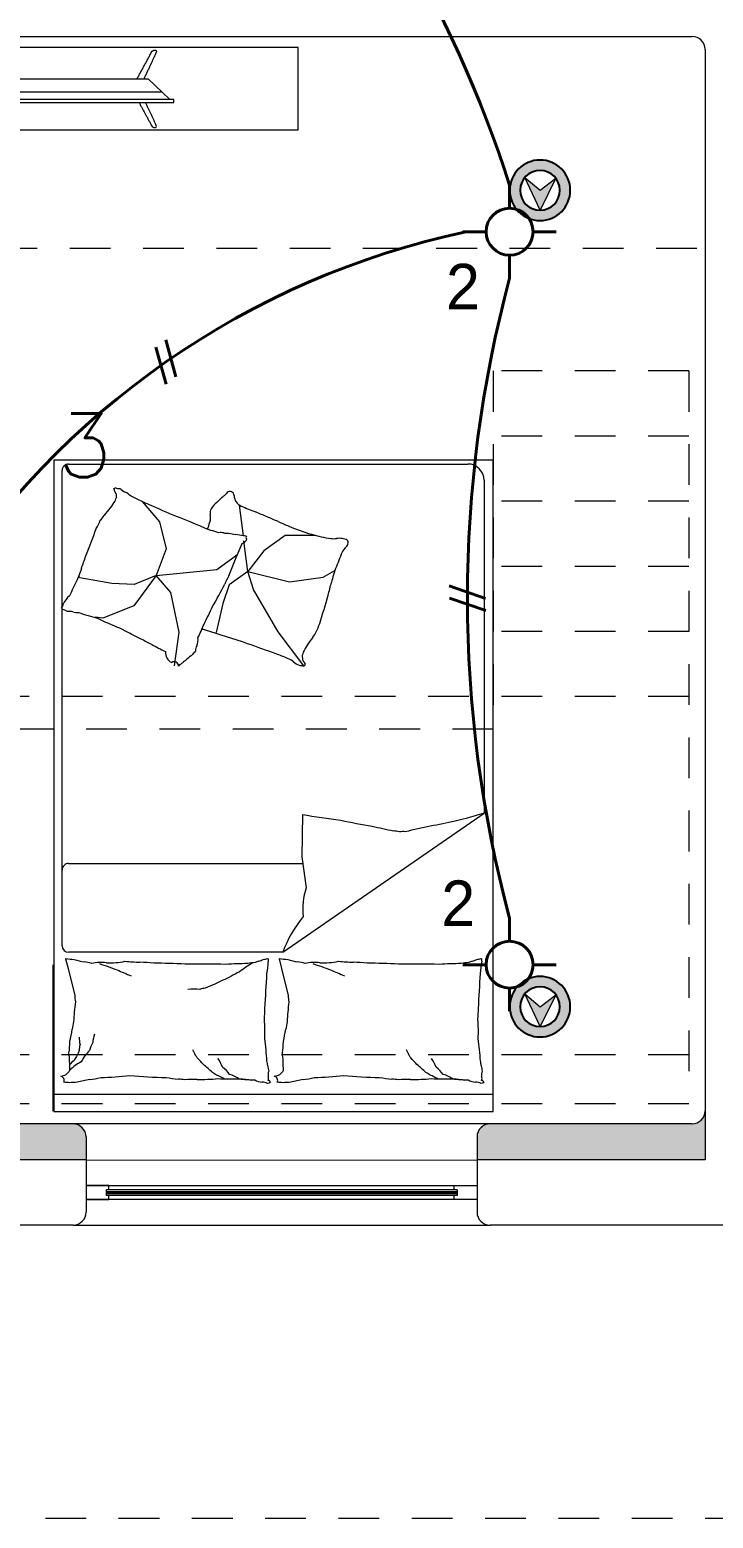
# Model space of a CAD drawing. Header units: metres. Extents: x 14 to 2416, y -346 to 476.
# Drawn here: x 144.104 to 146.202, y -86.971 to -82.401 of the extents above; entities that cross this region are included whole.
import ezdxf

# ---------------------------------------------------------------- set-up
doc = ezdxf.new("R2010")
doc.units = ezdxf.units.M
doc.linetypes.add('0', pattern=[0])
doc.linetypes.add('HIDDEN2', pattern=[0.1875, 0.125, -0.0625])
doc.layers.get('0').update_dxf_attribs({"linetype": '0', "lineweight": 20})
for name, color, linetype, lineweight in [('A-ANNO-TEXT', 20, 'Continuous', 13), ('A-DOOR', 35, 'Continuous', 5), ('A-WALL', 250, 'Continuous', 20), ('baños', 251, 'Continuous', 0), ('E Salida Luces', 22, 'Continuous', 40), ('E Tuberia Emp Losa', 22, 'Continuous', 40), ('MAVA', 1, 'Continuous', 15), ('MOBILIARIOS', 252, 'Continuous', 0), ('piscina', 131, 'Continuous', 0), ('textos', 7, 'Continuous', 0)]:
    doc.layers.add(name, color=color, linetype=linetype, lineweight=lineweight)
doc.layers.add('MAVA Luminarias', color=1, linetype='Continuous')
doc.layers.add('RELLENO SECCION', color=8, linetype='Continuous', lineweight=0, transparency=0.4)
doc.layers.add('Techos 1', color=7, linetype='HIDDEN2', lineweight=9, true_color=0x42391a)
doc.styles.add('CENTURY GOTHIC', font='GOTHIC.TTF')
doc.styles.add('DIM_FONT', font='SIMPLEX.shx', dxfattribs={"width": 0.8})
doc.styles.get("Standard").update_dxf_attribs({"font": 'arial.ttf', "height": 0.1875})

# ---------------------------------------------------------------- blocks, each defined once
blk = doc.blocks.new('dl ip')
at = {"layer": 'MAVA', "transparency": 33554687}
h = blk.add_hatch(color=40, dxfattribs=at)
h.dxf.hatch_style = 1
h.paths.add_polyline_path([(94.75742601566844, -111.2087748606267), (94.71091809209081, -111.2482144905869), (94.6623739509123, -111.2113100501469), (94.71091809209065, -111.3091937605638)])
at = {"layer": 'MAVA Luminarias', "linetype": 'Continuous'}
h = blk.add_hatch(color=40, dxfattribs=at)
h.paths.add_polyline_path([(94.61796684585289, -111.2482144905869, 1), (94.80386933832872, -111.2482144905869, 1)])
h.paths.add_polyline_path([(94.77189736206773, -111.2482144905869, -1), (94.64993882211388, -111.2482144905869, -1)], flags=16)
at = {"layer": 'MAVA', "color": 40}
for p, q in [((94.71091809209081, -111.2482144905869), (94.6623739509123, -111.2113100501469)), ((94.6623739509123, -111.2113100501469), (94.71091809209065, -111.3091937605638)), ((94.71091809209065, -111.3091937605638), (94.75742601566844, -111.2087748606267)), ((94.75742601566844, -111.2087748606267), (94.71091809209081, -111.2482144905869))]:
    blk.add_line(p, q, dxfattribs=at)
at = {"layer": 'MAVA Luminarias', "color": 40, "linetype": 'Continuous'}
for radius in [0.09295124623791078, 0.06097926997692545]:
    blk.add_circle((94.71091809209081, -111.2482144905869), radius, dxfattribs=at)
blk = doc.blocks.new('PL BASE 2N NASAS 09')
at = {"layer": 'RELLENO SECCION', "true_color": 0xc7c8ca}
h = blk.add_hatch(color=9, dxfattribs=at)
h.dxf.hatch_style = 1
edge = h.paths.add_edge_path()
edge.add_arc((167.4075462210168, -24.94134664856437), 0.04000000000002046, 3.562221243237316e-11, 89.28996070606311)
edge.add_line((167.408041909269, -24.90134972001781), (167.0448492086669, -24.90139524272266))
edge.add_line((167.0448492086669, -24.90139524272266), (167.0450169540788, -25.01172817270017))
edge.add_line((167.0450169540788, -25.01172817270017), (167.4475462210169, -25.01172817270017))
edge.add_line((167.4475462210169, -25.01172817270017), (167.4475462210169, -24.94134664856434))
edge = h.paths.add_edge_path()
edge.add_line((169.8075323488377, -24.90105210052473), (168.6875323653104, -24.90118352475577))
edge.add_arc((168.6875323652671, -24.94118352465133), 0.03999999989557068, 89.9999999380377, 180.0034436192048)
edge.add_line((168.6475323654438, -24.94118592875106), (168.6475366052142, -25.01173096321744))
edge.add_line((168.6475366052142, -25.01173096321744), (168.8453044195281, -25.01172817270018))
edge.add_line((168.8453044195281, -25.01172817270017), (168.8453044195281, -24.95080580496559))
edge.add_line((168.8453044195281, -24.95080580496559), (169.4453044195281, -24.95080580496559))
edge.add_line((169.4453044195281, -24.95080580496559), (169.4453044195281, -25.01173096314956))
edge.add_line((169.4453044195281, -25.01173096314957), (169.8475365977653, -25.01170677409198))
edge.add_line((169.8475365977653, -25.01170677409197), (169.8475323486387, -24.94104819161632))
edge.add_arc((169.8075323488433, -24.94105210051119), 0.03999999998646266, 0.005599079468468548, 90.0000000080201)
edge = h.paths.add_edge_path()
edge.add_line((171.1975462980297, -24.90087474216302), (171.0875462205139, -24.90089166312165))
edge.add_arc((171.0875462210165, -24.94089166312165), 0.04000000000001336, 90.0000007200165, 179.9999999999746)
edge.add_line((171.0475462210165, -24.94089166312164), (171.0475462210165, -25.01172817270018))
edge.add_line((171.0475462210165, -25.01172817270018), (171.1975462980297, -25.01172817270018))
edge.add_line((171.1975462980297, -25.01172817270018), (171.1975462980297, -24.90087474216302))
edge = h.paths.add_edge_path()
edge.add_arc((171.7075323956085, -24.86081082032118), 0.03999999999936121, 270.01436297614913, 359.9997555933136, ccw=False)
edge.add_line((171.7075424228574, -24.90081081906371), (171.1975462980297, -24.90087474216302))
edge.add_line((171.1975462980297, -24.90087474216302), (171.1975462980297, -25.01172817270018))
edge.add_line((171.1975462980297, -25.01172817270018), (171.7075462980294, -25.01172817270018))
edge.add_line((171.7075462980294, -25.01172817270017), (171.7475317518374, -25.01172817270017))
edge.add_line((171.7475317518374, -25.01172817270017), (171.7475323956075, -24.86081099094924))
at = {"layer": 'A-DOOR'}
for p, q in [((169.8475366035728, -25.01180274322353), (171.0475462210165, -25.01172817270018)), ((169.8475462210165, -25.09023469280492), (171.0475462212498, -25.09023441427632)), ((171.0475462212498, -25.13322249170175), (169.8475462210165, -25.13322277023035)), ((170.9862449845766, -25.103029689228), (169.9088474574575, -25.10302996778346)), ((169.9088474574575, -25.10302996778346), (169.9088474574571, -25.1204274949012)), ((170.986244984577, -25.12042721614545), (169.9088474574571, -25.1204274949012)), ((170.9862449845766, -25.10302968902771), (170.986244984577, -25.12042721614545)), ((169.8075462210158, -25.2117281726247), (171.0875462210147, -25.21172817265434))]:
    blk.add_line(p, q, dxfattribs=at)
for points in [[(169.9175462210166, -25.10302996778392), (169.9175462210162, -25.09023469268759), (169.8475462210165, -25.09023469268805), (169.8475462210169, -25.13322276999707), (169.9175462210162, -25.13322276999707), (169.9175462210157, -25.1204274949012)], [(170.9775462210168, -25.10302968913935), (170.9775462210164, -25.09023441404303), (171.0475462210165, -25.09023441411124), (171.0475462210165, -25.13322249141981), (170.9775462210173, -25.13322249135251), (170.9775462210164, -25.12042721625618)]]:
    blk.add_lwpolyline(points, dxfattribs=at)
at = {"layer": 'A-WALL'}
for p, q in [((168.4875461440039, -21.56170580496565), (171.7075462980295, -21.56170580496559)), ((171.7475462980295, -21.60170580496559), (171.7475317518374, -25.01172817270017)), ((171.7075424228574, -24.90081081906371), (167.0448492086669, -24.90139524272266)), ((171.7475462980294, -24.90080580496349), (171.7475322250009, -24.90080580672741)), ((169.8475323488377, -24.94105210052472), (169.8475462210167, -25.1717281726247)), ((171.0475462210165, -24.94089166312164), (171.0475462210165, -25.17172817265433)), ((169.8475365978919, -25.01170827751827), (169.4453028764804, -25.01173096324236)), ((171.7475317518374, -25.01172817270017), (171.0475462210165, -25.01172817270018)), ((169.807546221019, -25.2117281726247), (168.6875462210189, -25.21172817267892)), ((172.0075462980273, -25.21172817269845), (171.0875462210147, -25.21172817265434))]:
    blk.add_line(p, q, dxfattribs=at)
for centre, start, end in [((171.7075462980295, -21.60170580496559), 359.9999999999992, 90.0000000000016), ((171.7075323956082, -24.86081082032054), 270, 359.9999999999992), ((169.8075323488377, -24.94105210052472), 0, 90), ((171.0875462210165, -24.94089166312164), 90, 180), ((169.8075462210167, -25.1717281726247), 270.0000000032031, 0), ((171.0875462210165, -25.17172817265433), 180, 269.9999999974596)]:
    blk.add_arc(centre, 0.04, start, end, dxfattribs=at)
at = {"layer": 'piscina', "const_width": 0.01}
blk.add_lwpolyline([(169.908847457458, -25.11172873080277), (170.9862449845768, -25.11172845258658)], dxfattribs=at)
at = {"layer": 'Techos 1'}
for p, q in [((163.9475462980297, -22.21176698887071), (176.0975462980299, -22.21176698887071)), ((160.0475462980295, -26.11172817273757), (185.4975462980299, -26.11172817273751))]:
    blk.add_line(p, q, dxfattribs=at)
at = {"layer": 'baños', "linetype": 'Continuous', "flags": 8}
for tag, p in [('MODELNUMBER', (167.1329024166141, -5.630616461235327, 2.857834639711941e-07)), ('TRADENAME', (167.1329024166694, -5.630658418648189, 2.857834639711941e-07)), ('MATERIAL', (167.132902416781, -5.630742991131918, 2.857834639711941e-07)), ('PRODUCT', (167.1329024167253, -5.630700704890167, 2.857834639711941e-07)), ('MODELNUMBER', (168.3076463902173, -5.630616461235327, 2.857834639711941e-07)), ('TRADENAME', (168.3076463902726, -5.630658418648189, 2.857834639711941e-07)), ('MATERIAL', (168.3076463903842, -5.630742991131918, 2.857834639711941e-07)), ('PRODUCT', (168.3076463903285, -5.630700704890167, 2.857834639711941e-07))]:
    blk.add_attdef(tag, p, '', height=2.537174511142602e-05, rotation=180.0000755047861, dxfattribs=at)
at = {"layer": 'baños', "linetype": 'Continuous'}
for tag, p, rotation in [('MODELNUMBER', (169.2428197568918, -19.70646632265289), 180.0000755047722), ('TRADENAME', (169.2427792151639, -19.70642399073245), 180.0000755047722), ('MATERIAL', (169.2430061964403, -19.70633932648513), 180.0000755047722), ('PRODUCT', (169.2430045678992, -19.70638165846137), 180.0000755047722), ('MODELNUMBER', (169.9523880079747, -19.70646632280497), 179.9999244952277), ('TRADENAME', (169.9523880080304, -19.7064239908311), 179.9999244952277), ('MATERIAL', (169.952388008142, -19.7063393268829), 179.9999244952277), ('PRODUCT', (169.9523880080861, -19.706381658857), 179.9999244952277)]:
    blk.add_attdef(tag, p, '', height=2.5399184405861e-05, rotation=rotation, dxfattribs=at)
at = {"layer": 'textos', "insert": (168.372970714679, -22.9149813906792), "char_height": 0.195, "width": 2.24513121030127, "attachment_point": 7}
blk.add_mtext('{\\Fromans|c0;BEDROOM 3}', dxfattribs=at)
blk = doc.blocks.new('A$C583d552a')
at = {"layer": 'MOBILIARIOS'}
for p, q in [((1.3493530225104, 2.000000005129777), (-7.091809948178707e-07, 2.000000005129777)), ((-7.091809948178707e-07, 2.000000005129777), (-7.091809948178707e-07, 5.129777491674758e-09)), ((1.3493530225104, 5.129777491674758e-09), (1.3493530225104, 2.000000005129777)), ((1.35069074354476, 1.999855054207956), (1.35069074354476, 1.549855054210866)), ((1.3493530225104, 1.947628593792842), (-7.091809948178707e-07, 1.947628593792842)), ((0.6498258954227367, 1.56169249970867), (0.6291694526219089, 1.644262628644583)), ((1.305193943014501, 1.56169249970867), (1.284537500220949, 1.644262628644583)), ((0.6573373826097395, 1.531666921240912), (0.6498258954227367, 1.56169249970867)), ((1.312705430201504, 1.531666921240912), (1.305193943014501, 1.56169249970867)), ((0.6465105523741386, 1.51146903846552), (0.02842776106194833, 1.084071361416363)), ((0.6465105523741386, 1.51146903846552), (1.303535947191335, 1.51146903846552)), ((1.323535947188134, 1.491469038461446), (1.323535947188134, 0.03216955187258463)), ((0.587634693015616, 1.218424109924172), (0.5739953466174939, 1.313834096509026)), ((1.303535947191335, 1.238869157489034), (0.5847119687234681, 1.238869157489034)), ((0.5858886552080094, 1.088283501980413), (0.587634693015616, 1.218424109924172)), ((0.02842776106194833, 0.06216955187869644), (0.02842776106194833, 1.084071361416363)), ((0.5815307200311963, 0.631595496212185), (0.6607039625298512, 0.5276403331010897)), ((0.9780728691250715, 0.6317379501344931), (0.9643114436687483, 0.5285970726838514)), ((0.6607039625298512, 0.5276403331010897), (0.7358184424876981, 0.3972664155737675)), ((0.8306997361571575, 0.4407243410025785), (0.8504667458175845, 0.5296156740880633)), ((0.9643114436687483, 0.5285970726838514), (0.990114214378309, 0.4065469590425437)), ((1.10364577846417, 0.4478032817717121), (1.198255284572269, 0.4856216129194308)), ((1.198255284572269, 0.4856216129194308), (1.222337779122654, 0.4821836213379811)), ((0.810932922445545, 0.3834388874240631), (0.8306997361571575, 0.4407243410025785)), ((1.034838651168002, 0.3549765203135848), (1.10364577846417, 0.4478032817717121)), ((0.6251235018928583, 0.3735620412555818), (0.5223352867899393, 0.3597345131058773)), ((0.7536086727989186, 0.3419563029822257), (0.6251235018928583, 0.3735620412555818)), ((0.7358184424876981, 0.3972664155737675), (0.7536086727989186, 0.3419563029822257)), ((0.7536086727989186, 0.3419563029822257), (0.810932922445545, 0.3834388874240631)), ((0.990114214378309, 0.4065469590425437), (1.034838651168002, 0.3549765203135848)), ((1.034838651168002, 0.3549765203135848), (1.101925502304994, 0.3824807354687891)), ((1.101925502304994, 0.3824807354687891), (1.170732433652347, 0.3790427438873394)), ((1.170732433652347, 0.3790427438873394), (1.268782492071523, 0.3618525034837603)), ((0.5223352867899393, 0.3597345131058773), (0.4863209420575458, 0.3396940386157894)), ((0.7041913445930277, 0.2787446852091762), (0.7536086727989186, 0.3419563029822257)), ((0.7536086727989186, 0.3419563029822257), (0.7653806894734316, 0.2478439538538169)), ((0.8118182594182599, 0.3557761563135955), (0.7887951259756392, 0.2994594065605725)), ((0.849059799372526, 0.3360672841229189), (0.7991747300613952, 0.2999680900031763)), ((1.034838651168002, 0.3549765203135848), (0.849059799372526, 0.3360672841229189)), ((1.003875443885818, 0.2724637336143587), (1.034838651168002, 0.3549765203135848)), ((1.268782492071523, 0.3618525034837603), (1.272082211580027, 0.3554105122095734)), ((0.6389603694690322, 0.231336077806418), (0.7041913445930277, 0.2787446852091762)), ((0.7887951259756392, 0.2994594065605725), (0.7710344215659006, 0.2560150531646741)), ((0.7991747300613952, 0.2999680900031763), (0.7871333848081576, 0.2913729698050247)), ((0.5460556591926888, 0.231336077806418), (0.6389603694690322, 0.231336077806418)), ((0.767220483662868, 0.2331355689095744), (0.7790539214176988, 0.1385321839045446)), ((1.024517582073941, 0.1899510881414699), (1.003875443885818, 0.2724637336143587)), ((1.078114167066133, 0.1273818150441457), (1.024517582073941, 0.1899510881414699)), ((-7.091809948178707e-07, 5.129777491674758e-09), (1.3493530225104, 5.129777491674758e-09)), ((1.303535947191335, 0.01216955187578606), (0.07842776105758276, 0.01216955187578606))]:
    blk.add_line(p, q, dxfattribs=at)
for centre, radius, start, end in [((0.02698494694709552, 1.913914137061738), 0.003419526399010452, 291.7883022298753, 340.4360326307888), ((0.02873201097759193, 1.90847016185603), 0.002318503280762332, 340.4360326307888, 101.8930567863742), ((0.02832323413826998, 1.937808287286543), 0.02510997430044378, 274.3025398218721, 291.7883022298753), ((0.03488393925294986, 1.909295900455845), 0.004278555704268702, 201.990399069729, 281.8930567863742), ((0.003364374372949896, 1.888935149276449), 0.03278844727572733, 338.5790157173076, 8.133482594709555), ((-0.206670003674617, 1.825347550933884), 0.2460324298296742, 8.133482594709555, 12.10945803156873), ((0.05028341812362669, 1.899413617640903), 0.01559499963616461, 158.5790157173076, 201.990399069729), ((0.05236532939238714, 1.939334617229406), 0.02887700087184937, 239.3487451222086, 274.3025398218721), ((0.04958935315448798, 1.856845596121502), 0.05392039297186392, 59.3487451222086, 84.74081197834848), ((0.04975224957092905, 1.082898678105494), 0.8207889043864385, 84.74081197834848, 88.09211325327271), ((0.1155825169037143, 2.000502021932562), 0.0992050227585521, 254.0647579922563, 274.2158775759118), ((0.1813076868631924, 1.98173600008181), 0.0992050227558066, 233.913638770771, 254.0647579922563), ((0.1400018720225944, 0.4060360103396761), 1.49427168971778, 88.09211325327271, 90.57574077374085), ((0.2341492686894071, 1.944901578579675), 0.09920502275516621, 216.1766451282338, 233.913638770771), ((0.2774470384167671, 2.107479279046174), 0.2340218361334519, 242.7604123700914, 249.1397179883686), ((0.2628464874790097, 1.029336111176463), 0.8732080458158228, 90.57574077374085, 94.80184567346454), ((0.2417946123962338, 1.948979677996476), 0.07678123187264828, 231.6114335728958, 242.7604123700914), ((0.4777846010904341, 2.163335424477054), 0.3916486463265963, 226.188492263924, 231.6114335728958), ((0.2669037009829935, 2.19191831804369), 0.2897025545989886, 267.4614144787592, 274.8018456734645), ((0.318111798223299, 2.053205944496085), 0.1523768302813976, 259.8101235023769, 267.4614144787592), ((0.255241247548156, 1.37468045231094), 0.5292819795560268, 79.81012350237691, 83.91330479849167), ((0.3488769687603508, 0.8466294089087114), 1.048984595397113, 83.91330479849167, 90), ((0.5497658046654124, 1.212929273206328), 0.6826847311036982, 90, 97.546851360024), ((0.6154952123390558, 1.662461391293846), 0.2422405746093392, 97.546851360024, 105.7439835821419), ((0.5389633696679539, 2.204070411666407), 0.3047651663592303, 278.4371936823336, 285.7439835821419), ((0.6216581613909966, 2.071871614702331), 0.1611327186373747, 270, 278.4371936823336), ((0.6747653965860536, 1.857910189006589), 0.03418623553405789, 94.40020909415122, 153.4194789933119), ((0.6629710469853762, 2.001138212610613), 0.09039931654700195, 258.7276231168171, 270), ((0.6747079311455764, 1.904866492244992), 0.01312400763468531, 153.4194789933119, 258.7276231168171), ((0.68235299453886, 1.913914137061738), 0.003419526399010452, 291.7883022298753, 340.4360326307888), ((0.6841000585766324, 1.90847016185603), 0.002318503280762332, 340.4360326307888, 101.8930567863742), ((0.6836912817300345, 1.937808287286543), 0.02510997430044378, 274.3025398218721, 291.7883022298753), ((0.6902519868447143, 1.909295900455845), 0.004278555704268702, 201.990399069729, 281.8930567863742), ((0.6587324219647144, 1.888935149276449), 0.03278844727572733, 338.5790157173076, 8.133482594709555), ((0.4486980439171475, 1.825347550933884), 0.2460324298296742, 8.133482594709555, 12.10945803156873), ((0.7056514657153912, 1.899413617640903), 0.01559499963616461, 158.5790157173076, 201.990399069729), ((0.7077333769841516, 1.939334617229406), 0.02887700087184937, 239.3487451222086, 274.3025398218721), ((0.7049574007462525, 1.856845596121502), 0.05392039297186392, 59.3487451222086, 84.74081197834848), ((0.7051202971626935, 1.082898678105494), 0.8207889043864385, 84.74081197834848, 88.09211325327271), ((0.7709505644954788, 2.000502021932562), 0.0992050227585521, 254.0647579922563, 274.2158775759118), ((0.8366757344549569, 1.98173600008181), 0.0992050227558066, 233.913638770771, 254.0647579922563), ((0.7953699196143589, 0.4060360103396761), 1.49427168971778, 88.09211325327271, 90.57574077374085), ((0.8895173162811716, 1.944901578579675), 0.09920502275516621, 216.1766451282338, 233.913638770771), ((0.9328150860085316, 2.107479279046174), 0.2340218361334519, 242.7604123700914, 249.1397179883686), ((0.9182145350707742, 1.029336111176463), 0.8732080458158228, 90.57574077374085, 94.80184567346454), ((0.8971626599879983, 1.948979677996476), 0.07678123187264828, 231.6114335728958, 242.7604123700914), ((1.133152648682199, 2.163335424477054), 0.3916486463265963, 226.188492263924, 231.6114335728958), ((0.922271748582034, 2.19191831804369), 0.2897025545989886, 267.4614144787592, 274.8018456734645), ((0.9734798458150635, 2.053205944496085), 0.1523768302813976, 259.8101235023769, 267.4614144787592), ((0.9106092951399205, 1.37468045231094), 0.5292819795560268, 79.81012350237691, 83.91330479849167), ((1.004245016352115, 0.8466294089087114), 1.048984595397113, 83.91330479849167, 90), ((1.205133852257177, 1.212929273206328), 0.6826847311036982, 90, 97.546851360024), ((1.27086325993082, 1.662461391293846), 0.2422405746093392, 97.546851360024, 105.7439835821419), ((1.194331417259718, 2.204070411666407), 0.3047651663592303, 278.4371936823336, 285.7439835821419), ((1.277026208982761, 2.071871614702331), 0.1611327186373747, 270, 278.4371936823336), ((1.330133444177818, 1.857910189006589), 0.03418623553405789, 94.40020909415122, 153.4194789933119), ((1.318339094577141, 2.001138212610613), 0.09039931654700195, 258.7276231168171, 270), ((1.330075978737341, 1.904866492244992), 0.01312400763468531, 153.4194789933119, 258.7276231168171), ((0.2334417534723343, 1.886664592406532), 0.1983336164097875, 187.6808967096277, 192.1094580315687), ((0.9509967585611321, 1.898710897476349), 0.9130531557024769, 183.3687486014221, 187.6808967096277), ((0.2698286858642405, 1.896110119494779), 0.09920502275485914, 198.4396515788465, 216.1766451282338), ((0.4094985920521594, 1.998182097697509), 0.2251969116392901, 219.0349358862812, 226.188492263924), ((0.297012474052508, 1.859068204983714), 0.04931628471404679, 208.3167638750771, 219.0349358862812), ((1.13617132182776, 1.873502683833294), 0.4918309499015451, 180, 186.2323646126351), ((0.8888098010713747, 1.886664592406532), 0.1983336164097875, 187.6808967096277, 192.1094580315687), ((1.606364806152897, 1.898710897476349), 0.9130531557024769, 183.3687486014221, 187.6808967096277), ((0.925196733456005, 1.896110119494779), 0.09920502275485914, 198.4396515788465, 216.1766451282338), ((1.064866639643924, 1.998182097697509), 0.2251969116392901, 219.0349358862812, 226.188492263924), ((0.9523805216442724, 1.859068204983714), 0.04931628471404679, 208.3167638750771, 219.0349358862812), ((1.140681915421055, 1.912280360353407), 0.1399446217408161, 314.9023836051139, 332.601174333709), ((1.200952022910542, 1.972345449023351), 0.139944621739241, 297.2035924719159, 314.9023836051139), ((1.138631256900453, 1.888069492786826), 0.1510926614711583, 334.6448831645185, 338.1850764519421), ((1.239468092338257, 1.866741977086576), 0.0526082136424462, 318.5570937573442, 334.6448831645185), ((1.23385895364413, 1.916663376767474), 0.08985455834404225, 306.2640674223089, 318.5570937573442), ((1.791539369419525, 1.873502683833294), 0.4918309499015451, 180, 186.2323646126351), ((0.4429740115876939, 1.90623697081196), 0.2001861671677479, 203.0027692445326, 208.3167638750771), ((1.506458533861633, 1.599424647451315), 0.8820328122766421, 167.8016206814328, 170.3156336117187), ((0.8483192046471686, 1.785795666634158), 0.203978832723049, 170.3156336117187, 180), ((1.098342059179458, 1.90623697081196), 0.2001861671677479, 203.0027692445326, 208.3167638750771), ((1.090274722962249, 1.802269534557354), 0.1399446217354686, 343.4850240281289, 354.3688736469454), ((1.105297697336255, 1.852937609947048), 0.1399446217330947, 332.601174333709, 343.4850240281289), ((1.215228732369042, 1.813156119133282), 0.05616381224046976, 341.2201011069947, 0), ((1.179859907554828, 1.771870984048519), 0.09153263705200516, 0, 14.68510665884729), ((1.080553973805991, 1.889543766934594), 0.2055588306124303, 338.1850764519421, 341.2201011069947), ((2.161826581453397, 1.599424647451315), 0.8820328122766421, 167.8016206814328, 170.3156336117187), ((1.503687252238933, 1.785795666634158), 0.203978832723049, 170.3156336117187, 180), ((0.7245869715109166, 1.757333093766874), 0.6787269722582456, 178.3669113583332, 183.3687486014221), ((0.3229634125666507, 1.791963095005713), 0.3171219007145616, 347.8016206814328, 351.9949491948005), ((1.379955019102681, 1.757333093766874), 0.6787269722582456, 178.3669113583332, 183.3687486014221), ((0.9783314601584152, 1.791963095005713), 0.3171219007145616, 347.8016206814328, 351.9949491948005), ((1.410320098016427, 1.64469164303614), 1.365227436036071, 176.9450421072852, 178.3669113583332), ((-0.02514400274299078, 1.755585667008063), 0.6587817297258798, 351.9949491948005, 357.3351183681415), ((2.065688145608192, 1.64469164303614), 1.365227436036071, 176.9450421072852, 178.3669113583332), ((0.6302240448487737, 1.755585667008063), 0.6587817297258798, 351.9949491948005, 357.3351183681415), ((13.65569547024575, 0.8500147470551838), 13.63555196031532, 176.4951423299458, 176.9450421072852), ((0.5615314258459421, 1.64741080877161), 0.06771125242053372, 357.3351183681415, 14.04519390940754), ((14.31106351783751, 0.8500147470551838), 13.63555196031532, 176.4951423299458, 176.9450421072852), ((1.216899473437707, 1.64741080877161), 0.06771125242053372, 357.3351183681415, 14.04519390940754), ((0.2156728556358303, 2.891204561281711), 1.432285134951083, 294.3265278298848, 296.4984803909256), ((0.6758473157453864, 2.083406232297648), 0.5066465191820224, 290.6742811174504, 294.3265278298848), ((0.880425804926972, 1.679570306427422), 0.05797391510516451, 274.0827718428247, 290.6742811174504), ((0.9177638678077074, 1.896859978791554), 0.2720537801698949, 266.444800906154, 274.0827718428247), ((0.3558245358647127, 1.520941845687275), 0.3211810663005845, 170.0016419585782, 176.4951423299458), ((0.1620482361024642, 0.9067300238896223), 0.738666396783039, 64.68892615813093, 66.51559171761322), ((0.205238944493658, 0.887964143250656), 0.7386663968077241, 66.51559171761322, 68.34225723620509), ((0.2539006317813346, 0.8688387584845714), 0.7386663969358387, 68.34225723620509, 70.5720183901779), ((0.3081061942714314, 0.8497202060318614), 0.7386663969404011, 70.5720183901779, 72.80177911772526), ((1.011192583456477, 1.520941845687275), 0.3211810663005845, 170.0016419585782, 176.4951423299458), ((0.352391799139923, 2.161799636604201), 0.7286236185014265, 302.1349795991576, 305.8262850843881), ((0.6393850132219541, 1.850830884250399), 0.3126399225708171, 296.4984803909256, 302.1349795991576), ((0.8174162836942287, 0.9067300238896223), 0.738666396783039, 64.68892615813093, 66.51559171761322), ((0.8606069920854225, 0.887964143250656), 0.7386663968077241, 66.51559171761322, 68.34225723620509), ((0.9092686793730991, 0.8688387584845714), 0.7386663969358387, 68.34225723620509, 70.5720183901779), ((0.9634742418631959, 0.8497202060318614), 0.7386663969404011, 70.5720183901779, 72.80177911772526), ((0.0167298825610942, 1.535022884920409), 0.01932936577007352, 350.0016419585781, 16.69776590476856), ((0.03592943502667367, 1.530356085823087), 0.001321023312922661, 16.69776590476856, 97.12039367110488), ((0.06163211236639654, 1.446737465681736), 0.0874807337156975, 97.12039367110488, 106.221151147886), ((0.0859601593831485, 1.465353257219476), 0.07672654245508678, 106.221151147886, 117.2841172306364), ((0.05443992077857729, 1.58317722212837), 0.04528945216353445, 282.8690380365239, 297.2841172306364), ((0.06610693192419603, 1.688523972887424), 0.14588121229112, 273.5739729966662, 282.8690380365239), ((0.09277669747029904, 2.710306452922168), 1.164013960197642, 270.2865448048574, 273.5739729966662), ((0.2621837055478409, 7.266242239362555), 5.718506036002936, 269.0296215215465, 270.2865448048574), ((0.4438657888306352, 4.906502012978535), 3.36218110829867, 267.3903699312741, 269.0296215215465), ((0.4848562221952761, 2.75731159954762), 1.216456855347276, 265.3824179551856, 267.3903699312741), ((0.3620948353629956, 0.138969384155871), 1.404763554196242, 85.38241795518562, 87.25093522363939), ((0.5212806066913345, 1.313785860453436), 0.2300529023409549, 87.25093522363939, 101.5585619495945), ((0.548665095178194, 1.688566071003379), 0.1459110822094432, 263.5659464289487, 281.5585619495945), ((0.6136802924586391, 1.659880143292185), 0.1197367658717637, 252.6135877437064, 263.5659464289487), ((0.2943961862104061, 1.640665047329321), 0.375068174557999, 320.3554606070879, 339.8511603195637), ((0.5624193210744579, 1.314368709478231), 0.229668082843701, 72.61358774370643, 80.51589581660451), ((0.6117698323862442, 1.26347905208263), 0.2707516457540592, 80.51589581660451, 85.91706013517057), ((0.6572721021723282, 1.530752393948433), 0.0009168542464135526, 85.91706013517057, 194.0449372957398), ((0.6720979301601346, 1.535022884920409), 0.01932936577007352, 350.0016419585781, 16.69776590476856), ((0.6912974826184382, 1.530356085823087), 0.001321023312922661, 16.69776590476856, 97.12039367110488), ((0.717000159958161, 1.446737465681736), 0.0874807337156975, 97.12039367110488, 106.221151147886), ((0.741328206974913, 1.465353257219476), 0.07672654245508678, 106.221151147886, 117.2841172306364), ((0.7098079683703418, 1.58317722212837), 0.04528945216353445, 282.8690380365239, 297.2841172306364), ((0.7214749795159605, 1.688523972887424), 0.14588121229112, 273.5739729966662, 282.8690380365239), ((0.7481447450693395, 2.710306452922168), 1.164013960197642, 270.2865448048574, 273.5739729966662), ((0.9175517531468813, 7.266242239362555), 5.718506036002936, 269.0296215215465, 270.2865448048574), ((1.0992338364224, 4.906502012978535), 3.36218110829867, 267.3903699312741, 269.0296215215465), ((1.140224269787041, 2.75731159954762), 1.216456855347276, 265.3824179551856, 267.3903699312741), ((1.01746288295476, 0.138969384155871), 1.404763554196242, 85.38241795518562, 87.25093522363939), ((1.176648654283099, 1.313785860453436), 0.2300529023409549, 87.25093522363939, 101.5585619495945), ((1.204033142769958, 1.688566071003379), 0.1459110822094432, 263.5659464289487, 281.5585619495945), ((1.269048340050404, 1.659880143292185), 0.1197367658717637, 252.6135877437064, 263.5659464289487), ((1.217787368666222, 1.314368709478231), 0.229668082843701, 72.61358774370643, 80.51589581660451), ((1.267137879978009, 1.26347905208263), 0.2707516457540592, 80.51589581660451, 85.91706013517057), ((1.303535947191335, 1.491469038461446), 0.02, 0, 90), ((1.312640149764093, 1.530752393948433), 0.0009168542464135526, 85.91706013517057, 194.0449372957398), ((0.4049083579222952, 1.375874632736895), 0.1801095163496523, 339.8511603195637, 8.135581427254657), ((1.303535947191335, 1.258869157493109), 0.02, 270, 0), ((-0.4754116179253742, 2.848699250557047), 1.83514732567789, 285.9351885816118, 287.7363855474176), ((-0.06340467878249001, 1.741515392204974), 0.6573929269126021, 282.925537287902, 285.9351885816118), ((-0.639491341826897, 5.102907268228819), 4.064557846763775, 280.7275609404751, 282.925537287902), ((0.2775065896123579, 1.198940343027289), 0.0581297846999787, 262.269617826276, 280.7275609404751), ((0.3326296113511944, 1.33085478259477), 0.1941505589237871, 256.809597245706, 262.269617826276), ((-0.2025427503328956, -1.325273889196751), 2.51578342322049, 76.80959724570603, 78.32586281720029), ((-0.05538702251283212, -1.428372303118294), 2.587963519448266, 78.32586281720029, 80.50498005231553), ((-0.03767824853343882, -2.639996016441501), 3.7800666463592, 80.50498005231553, 82.30800455554564), ((0.5836481732251286, 0.626744482564618), 0.006295751882727788, 166.7191556152773, 233.4208231989165), ((0.5818360197729362, 0.6271722178282744), 0.004433801938804676, 93.94835850893317, 166.7191556152773), ((0.571459314195863, 0.6103197025006466), 0.01415765088276484, 10.40739428113738, 53.42082319891641), ((0.5839572611796484, 0.5964390069350429), 0.03524013110698786, 69.65479008888582, 93.94835850893317), ((0.5480103702059296, 0.6079393488982987), 0.03934626814286472, 333.1820744537392, 345.429094599271), ((0.50951906119667, 0.5989432756980477), 0.07713397999115425, 2.728618400002953, 10.40739428113738), ((0.5712927268098156, 0.6018873723880915), 0.0152901972109828, 345.429094599271, 2.728618400002953), ((0.5752998025920988, 0.5730914891976226), 0.06014109843147915, 51.41461271701508, 69.65479008888582), ((0.6622037955014548, 0.6820112033676651), 0.07919952062409745, 231.4146127170151, 247.2930822064679), ((0.9547571486975812, 1.381145385603531), 0.8370755456026705, 247.2930822064679, 249.8713303263295), ((2.419769189669069, 5.378280392135139), 5.094228178596252, 249.8713303263295, 250.916380926493), ((0.8603227303458425, 0.6425965910386822), 0.07742480592538345, 313.5224447222108, 324.1064262555203), ((0.7914300328623085, 0.7705055434564656), 0.2176143599932241, 307.2150931760106, 313.5224447222108), ((0.5510492252572021, 1.145587442930491), 0.6604861267510977, 306.2163012350456, 307.2150931760106), ((1.183537887786997, 0.3162323191356791), 0.3825284468561272, 126.2163012350456, 127.5287398564194), ((0.988998872503771, 0.5924075101722792), 0.04520213708834055, 127.5287398564194, 134.1274028745412), ((0.9177903819356743, 0.68254703810112), 0.06967765861389855, 308.8136143446322, 314.1274028745412), ((0.9790101942774072, 0.6318123619641938), 0.0127267241018411, 176.7545059772114, 308.8136143446322), ((0.9705427349101683, 0.5900220151891062), 0.03586585899144194, 356.7545059772114, 62.70976217609989), ((0.4045907690372132, 0.6678187262953088), 0.1939532799805708, 320.2995303880214, 329.0943701017587), ((0.2689894093120984, 0.7489925636402859), 0.3519941627583441, 329.0943701017587, 333.1820744537392), ((1.78247670373753, 3.536186416291685), 3.145009892091579, 250.916380926493, 253.3915349910029), ((0.9519292772813515, 0.5525719534200562), 0.04581913122229182, 157.5837813069688, 188.0491794216861), ((0.8912675090680295, 0.5832916064102847), 0.02259554269079298, 324.1064262555203, 8.0491794216861), ((-0.3714748518839315, -2.185839506957336), 3.097183026907536, 62.70976217609989, 63.58534790760535), ((1.979573975200083, 2.355050501959568), 2.016249894929211, 242.5001420289836, 243.5853479076053), ((3.932983813748478, 5.944493487033697), 6.101859944039504, 242.1517827547723, 242.5001420289836), ((0.7198966183852917, 0.4414113756940878), 0.1965158211189567, 153.9265099504297, 162.1604006112505), ((0.6161474477260072, 0.4921780597944689), 0.08101193968189808, 140.2995303880214, 153.9265099504297), ((2.389747087595651, -0.264322347778716), 1.686844298923512, 152.9116469864673, 154.947148474809), ((0.9168566236978677, 0.6340877291734159), 0.1165655863884394, 253.3915349910029, 259.2633827587736), ((1.817393212258366, 0.1204051218740005), 1.005424449327785, 154.947148474809, 157.5837813069688), ((-1.579654303823872, -4.646965714928001), 5.838332169079521, 62.15178275477227, 62.50791721575425), ((0.9266796548320144, -0.06796182537777895), 0.623626505052398, 62.50791721575425, 69.25136790839223), ((2.439540589591388, -0.1120172158041441), 2.003020344669027, 162.1604006112505, 164.7374578865318), ((1.120582048976985, 0.06566748672071299), 0.4299703486098196, 69.25136790839223, 77.3747773119044), ((1.276630012652504, 0.4048673755535219), 0.06299426755711378, 77.3747773119044, 93.38811934018608), ((1.303908138120505, 0.5246667607427753), 0.05987227262389626, 256.9597694141147, 273.3881193401861), ((1.334180654469719, 0.5081993003698244), 0.05088827194874804, 238.3082601303087, 256.9597694141147), ((1.328501964452926, 0.4587207270308227), 0.00580431018091894, 180.9613613016662, 238.3082601303087), ((2.09716976220011, -0.01859569369094061), 1.648132525434107, 164.7374578865318, 166.158996003392), ((2.218023057000437, -0.3311296175231746), 1.565247486249742, 150.0640298231654, 152.9116469864673), ((-1.10811400448506, 1.549091151275434), 2.661878904894848, 333.666820340453, 334.8268490808732), ((1.251902143848611, 0.4742651883718736), 0.07551962289106551, 310.508645673345, 333.666820340453), ((1.336333107653672, 0.4410464588656851), 0.01675039272480983, 130.508645673345, 180.9613613016662), ((-0.03268346267645938, 0.5061629246486063), 0.5454140017801368, 343.6877615160556, 346.1589960033919), ((0.6260871960178065, 0.4627314669271527), 0.2143256083187305, 330.0640298231654, 337.7645183818016), ((1.109398753970936, 0.4318704418985817), 0.1797554678622998, 334.8268490808732, 339.2918794190427), ((-2.002446627674317, 1.283958455067705), 2.661878904894558, 338.0627025027021, 339.2227314676883), ((0.3182556036692858, 0.4034597838037826), 0.179755467862958, 339.2227314676883, 343.6877615160556), ((2.816311835594433, -0.2212181367428911), 1.648132525413346, 160.3415754305974, 161.7631134838619), ((0.7540639316205215, 0.5260958805886276), 0.5454140017873752, 339.2918794190427, 341.7631134838618), ((0.3966427995540016, 0.3177161170535783), 0.07551962289063957, 314.9045278367938, 338.0627025027021), ((3.105032313017773, -0.4634120305124725), 2.003020344674618, 157.7645183818016, 160.3415754305974), ((0.4617787451636559, 0.252362736340956), 0.01675039272496177, 134.9045278367938, 185.3572435159607), ((0.4508804760400835, 0.2513407514418304), 0.005804310180949536, 185.3572435159607, 242.704142383116), ((0.471555318464425, 0.2914046316730037), 0.0508882719485396, 242.704142383116, 261.3556520670525), ((0.4729056193020824, 0.3002865771707093), 0.0598722726251139, 261.3556520670525, 277.7840015248055), ((0.4895465316433274, 0.1785521665299257), 0.06299426755666054, 81.77065954639642, 97.78400152480553), ((0.4370191284754128, -0.1846451847593471), 0.4299703486116809, 73.64725004019559, 81.77065954639642), ((0.7549580319675897, 0.2383120195083848), 0.004666400465934595, 287.1867432116034, 70.6200685701495), ((0.75702043098795, 0.2246760695709327), 0.00920333792316308, 70.6200685701495, 94.25931909532157), ((0.777846799667941, 0.2339897763670251), 0.02305474601004581, 107.1867432116035, 157.7645183818016), ((0.7647908718493, 0.2669931519778856), 0.03396428995763099, 262.0177587347744, 274.2593190953216), ((0.817516385053068, 0.4220554312562399), 0.1954889425362712, 255.1193049991552, 262.0177587347744), ((0.3824951908529783, -0.3704672694218516), 0.623626505046277, 66.90379967998685, 73.64725004019559), ((-1.663109305882926, -5.167201304822584), 5.838332169166429, 66.5476649456249, 66.90379967998685), ((3.088920187182566, 5.786629230577319), 6.101859944081538, 246.5476649456249, 246.8960241778194), ((0.7664049462102867, 0.05070858341082385), 0.1793601563071827, 75.11930499915525, 82.32164319283464), ((0.8180688811546588, 0.1530486270132769), 0.0712255711155273, 82.32164319283464, 94.51183515163544), ((0.8369567563051987, 0.2893045049715965), 0.0663342297775175, 261.8784315226806, 274.5118351516355), ((0.8839565667433362, 0.3319960179799182), 0.11656558638626, 248.9956527720852, 261.8784315226806), ((2.120526720674434, 3.101211005654704), 3.145009892096932, 246.5204987121799, 248.9956527720852), ((0.9134121858944582, 0.1766288152941797), 0.0458191312226424, 161.9796632353611, 192.4450616009792), ((1.825945767427811, -0.1202294490283293), 1.005424449322283, 160.6552148516055, 161.9796632353611), ((1.264413448835739, 0.1287700915202095), 0.08101193968167004, 135.9036482458849, 149.5306275762796), ((1.388135256419673, 0.1107792794575744), 0.1965158211193161, 149.5306275762796, 157.7645183818016), ((1.48572295472627, 2.028708514575783), 2.016249894906996, 246.8960241778194, 247.9812302095452), ((-0.4313557908469647, -2.711756159813149), 3.097183026901722, 67.10564429954596, 67.98123020954522), ((0.7595982148916391, 0.1084018780968563), 0.03586585899155762, 1.150388449114836, 67.10564429954596), ((0.6958069391760091, 0.2844850815019981), 0.217614359992089, 311.6109753843782, 317.9183267310338), ((0.799854258991445, 0.1905315487967982), 0.07742480592527849, 317.9183267310338, 328.5023085887285), ((0.8466050452691434, 0.1618852211252033), 0.02259554269071401, 328.5023085887285, 12.44506160097914), ((3.10776139829909, 4.799821525979723), 5.094228178595516, 245.475447848876, 246.5204987121799), ((0.8745518958232879, 0.3293803352646592), 0.3519941627594608, 324.6984879745081, 328.7861923309611), ((1.036299625767469, 0.2819309992557919), 0.1939532799816712, 315.9036482458849, 324.6984879745081), ((0.8081810037831474, 0.1093774576295345), 0.01272672410194786, 181.1503884491148, 313.2094967039216), ((0.7691885258602724, 0.1508864398858805), 0.06967765861307301, 313.2094967039216, 318.5232852019428), ((0.8552593352935673, 0.07479975757473767), 0.04520213708768352, 131.9246219978522, 138.5232852019427), ((1.080644702727341, -0.1761792762406458), 0.3825284468672854, 130.6121832550206, 131.9246219978522), ((0.4017093302020385, 0.6156074126413387), 0.66048612674127, 310.6121832550206, 311.6109753843782), ((1.459476087154371, 0.8725385468499098), 0.8370755456045915, 242.8971996932088, 245.475447848876), ((1.166015151247166, 0.1689215557855732), 0.07919952062383115, 227.0187304856535, 242.8971996932088), ((1.104762602524033, 0.04379824981174352), 0.06014109843172347, 47.0187304856535, 65.25890806702557), ((1.142978903211088, 0.1188128983851584), 0.01529019721044978, 341.0332122580908, 358.3327362303579), ((1.080729141357779, 0.1057651690209696), 0.07713397999177185, 358.3327362303579, 6.011511767738264), ((1.148546863761339, 0.0928319885572364), 0.01415765088288582, 6.011511767738264, 49.02494069294075), ((1.124612148683127, 0.1387585676932304), 0.03934626814165455, 328.7861923309611, 341.0332122580908), ((1.168625157253018, 0.09240301470003942), 0.006295751882641312, 162.3232733367772, 229.0249406929402), ((0.07842776105758276, 0.06216955187869644), 0.05, 180, 270), ((1.14548910227245, 0.05255701485316422), 0.0352401311072504, 65.25890806702557, 89.55247590229752), ((1.164462210049578, 0.08321608624123655), 0.004433801938647904, 89.55247590229752, 162.3232733367772), ((1.303535947191335, 0.03216955187258463), 0.02, 270, 0)]:
    blk.add_arc(centre, radius, start, end, dxfattribs=at)
at = {"layer": 'MOBILIARIOS', "style": 'DIM_FONT', "text_generation_flag": 4, "width": 0.7999999999992724, "flags": 9}
for tag in ['XSIZE', 'YSIZE']:
    blk.add_attdef(tag, (1.3493530225104, 2.000000005129777), '', height=0.0005, rotation=180, dxfattribs=at)
blk = doc.blocks.new('A$C58f5b6b7')
at = {"layer": 'MOBILIARIOS'}
for points in [[(1.069470840775466e-07, 0.2525811234954745), (2.000000106947084, 0.2525811234954745), (2.000000106947084, 0), (1.069470840775466e-07, 0)], [(0.3820001069470891, 0.1596185134729211), (0.3820001069470891, 0.1691435134729176), (1.618000106947079, 0.1691435134729176), (1.618000106947079, 0.1596185134729211)]]:
    blk.add_lwpolyline(points, close=True, dxfattribs=at)
for points in [[(1.605932393574449, 0.159519432846011), (1.582282151334311, 0.1371998092812277), (1.000000106947084, 0.1371998092812277), (0.4177180625598567, 0.1371998092812277), (0.3940678203197194, 0.159519432846011)], [(1.582282151334311, 0.1371998092812277), (1.539962872616115, 0.09726151347291534), (0.4600373412780527, 0.09726151347290113), (0.4177180625598567, 0.1371998092812277)]]:
    blk.add_lwpolyline(points, dxfattribs=at)
for points, degree in [([(0.4511645361125147, 0.2382135501685951, -0.004703474324619776), (0.446902711392795, 0.2460982481493375, -0.004703474324619776), (0.4415006584346202, 0.2460982481493375, -0.004703474324619776), (0.4324817371493168, 0.2460982481493375, -0.004703474324619776), (0.4368044720420698, 0.2370140929480868, -0.004703474324619776)], 3), ([(0.4368044720420698, 0.2370140929480868, -0.004703474324619776), (0.452572019644947, 0.2030788032105022, -0.004703474324619776), (0.4683395672478241, 0.1691435134729176, -0.004703474324619776)], 2), ([(0.4884981539053115, 0.1691435134729176, -0.004703474324619776), (0.4698313450089131, 0.2036785318207563, -0.004703474324619776), (0.4511645361125147, 0.2382135501685951, -0.004703474324619776)], 2), ([(1.511502059988857, 0.1691435134729176, -0.004703474324619776), (1.530168868885255, 0.2036785318207563, -0.004703474324619776), (1.548835677781653, 0.2382135501685951, -0.004703474324619776)], 2), ([(1.563195741852098, 0.2370140929480868, -0.004703474324619776), (1.547428194249221, 0.2030788032105022, -0.004703474324619776), (1.531660646646344, 0.1691435134729176, -0.004703474324619776)], 2), ([(1.548835677781653, 0.2382135501685951, -0.004703474324619776), (1.553097502501373, 0.2460982481493375, -0.004703474324619776), (1.558499555459548, 0.2460982481493375, -0.004703474324619776), (1.567518476744851, 0.2460982481493375, -0.004703474324619776), (1.563195741852098, 0.2370140929480868, -0.004703474324619776)], 3), ([(0.4368044720420698, 0.0171824033505743, -0.004703474324619776), (0.4554082793266616, 0.05722195841174482, -0.004703474324619776), (0.4740120866112534, 0.09726151347290113, -0.004703474324619776)], 2), ([(0.4950970879554575, 0.09726151347290113, -0.004703474324619776), (0.4731308120339577, 0.05662222980149068, -0.004703474324619776), (0.4511645361125147, 0.01598294613006601, -0.004703474324619776)], 2), ([(1.504903125938711, 0.09726151347291534), (1.52686940186021, 0.05662222980149068), (1.548835677781653, 0.01598294613006601)], 2), ([(1.563195741852098, 0.0171824033505743), (1.544591934567507, 0.05722195841174482), (1.525988127282915, 0.09726151347291534)], 2)]:
    blk.add_open_spline(points, degree=degree, dxfattribs=at)
for points in [[(0.4511645361125147, 0.01598294613006601, -0.004703474324619776), (0.446902711392795, 0.008098248149337905, -0.004703474324619776), (0.4415006577906411, 0.008098248149337905, -0.004703474324619776), (0.432481734999044, 0.008098248149337905, -0.004703474324619776), (0.4368044720420698, 0.0171824033505743, -0.004703474324619776)], [(1.548835677781653, 0.01598294613006601), (1.553097502501373, 0.008098248149337905), (1.558499556103527, 0.008098248149337905), (1.567518478895124, 0.008098248149337905), (1.563195741852098, 0.0171824033505743)]]:
    blk.add_open_spline(points, degree=3, knots=[-0.08544200803406514, -0.08544200803406514, -0.08544200803406514, -0.08544200803406514, -0.04272100910977372, 0, 0, 0, 0], dxfattribs=at)
blk = doc.blocks.new('PL MUEBLES 2N NASAS 09')
at = {"layer": 'Techos 1'}
for p, q in [((221.0118248182428, 40.12799390527223), (221.0118248182426, 39.02799390527233)), ((221.6118248182424, 40.12799390527223), (221.0118248182426, 40.12799390527226)), ((221.6118248182426, 40.12799390527223), (221.6118248182424, 37.87799390527233)), ((221.6118248182424, 39.92799390527227), (221.0118248182426, 39.92799390527227)), ((221.6118248182424, 39.72799390527231), (221.0118248182426, 39.72799390527231)), ((221.6118248182424, 39.52799390527227), (221.0118248182426, 39.5279939052723)), ((221.6118248182424, 39.32799390527231), (221.0118248182426, 39.32799390527228)), ((221.6118248182424, 39.12799390527235), (216.7118246642169, 39.12799390527229)), ((221.0118248182426, 39.02799390527233), (217.311824664217, 39.02799390527233)), ((221.6118248182423, 38.02799390527235), (216.7118246642169, 38.02799390527233)), ((221.6118248182424, 37.87799390527233), (216.711824664217, 37.8779939052723))]:
    blk.add_line(p, q, dxfattribs=at)
blk.add_blockref('PL BASE 2N NASAS 09', (49.91427858474094, 62.7170073077223))
at = {"layer": 'MOBILIARIOS', "xscale": -1, "rotation": 180}
blk.add_blockref('A$C58f5b6b7', (218.4130887550921, 41.1214799961308), dxfattribs=at)
at = {"layer": 'MOBILIARIOS', "rotation": 179.9999999999999}
blk.add_blockref('A$C583d552a', (221.0118241090616, 39.85457006037798), dxfattribs=at)
blk = doc.blocks.new('A$C595364de')
blk.add_blockref('PL MUEBLES 2N NASAS 09', (-199.5618248827464, -36.60520150275667))
blk = doc.blocks.new('*U486')
at = {"layer": 'E Salida Luces', "linetype": 'Continuous'}
for p, q in [((-9.60157731100253e-10, 0.3583167230383078), (-9.60157731100253e-10, 0.1807167230382741)), ((-0.3576000009601417, 0.0007167230382740808), (-0.1800000009601577, 0.0007167230382740808)), ((0.1799999990398423, 0.0007167230382740808), (0.3575999990398831, 0.0007167230382740808)), ((-9.60157731100253e-10, -0.1792832769617259), (-9.60157731100253e-10, -0.3568832769617241))]:
    blk.add_line(p, q, dxfattribs=at)
blk.add_circle((-9.60157731100253e-10, 0.0007167230382740808), 0.18, dxfattribs=at)
blk = doc.blocks.new('*U370')
for p, q in [((0.0253141346895198, 1.36768563256124), (-1.049365633910415, -1.482582077079989)), ((0.9871624071160828, 1.36768563256124), (-0.0875173614838527, -1.482582077079989))]:
    blk.add_line(p, q)
blk = doc.blocks.new('*U664')
at = {"xscale": 0.03937007874015749, "yscale": 0.03937007874015749, "zscale": 0.03937007874015749, "rotation": 115.3519560928594}
blk.add_blockref('*U370', (-0.002570807740282414, 0.0001407369080154827), dxfattribs=at)
blk = doc.blocks.new('*U668')
at = {"xscale": 0.03937007874015749, "yscale": 0.03937007874015749, "zscale": 0.03937007874015749, "rotation": 59.70766836118482}
blk.add_blockref('*U370', (-0.001337883596242361, 0.002200750542426553), dxfattribs=at)

msp = doc.modelspace()

# ---------------------------------------------------------------- linework, layer by layer
at = {"layer": 'E Salida Luces'}
for centre, radius, start, end in [((141.9911628733553, -84.02779597998277), 3.765405208584196, 17.78475453538607, 43.95939065404001), ((145.9745365980885, -85.50460889658257), 2.540298113654285, 102.097341235217, 147.6612476835443), ((149.2420878833094, -84.14600913971653), 3.794792098147498, 164.9987276974429, 195.0012723025571)]:
    msp.add_arc(centre, radius, start, end, dxfattribs=at)

# ---------------------------------------------------------------- block references
at = {"layer": 'A-ANNO-TEXT'}
msp.add_blockref('A$C595364de', (124.0766220010059, -86.97110616037182), dxfattribs=at)
at = {"layer": 'E Salida Luces', "xscale": 0.4, "yscale": 0.4, "zscale": 0.4, "rotation": 180}
for p in [(145.5766220006459, -83.02043658819979), (145.5766220006459, -85.27100831280262)]:
    msp.add_blockref('*U486', p, dxfattribs=at)
at = {"layer": 'E Tuberia Emp Losa'}
for name, p, xscale, yscale, zscale, rotation in [('*U668', (144.5218685196594, -83.4206535323416), 0.9842519685039481, 0.9842519685039481, 0.9842519685039481, 156.315101284278), ('*U664', (145.4472957851619, -84.14600901788431), 0.9842519685039482, 0.9842519685039482, 0.9842519685039482, 156.3151012842779)]:
    msp.add_blockref(name, p, dxfattribs=dict(at, xscale=xscale, yscale=yscale, zscale=zscale, rotation=rotation))
at = {"layer": 'MAVA Luminarias', "xscale": -1}
for p in [(240.380929774697, 28.35466261779503), (240.380929774697, 25.84789891087995)]:
    msp.add_blockref('dl ip', p, dxfattribs=at)

# ---------------------------------------------------------------- texts
at = {"layer": 'E Tuberia Emp Losa', "char_height": 0.14, "width": 0.1626231850809075, "attachment_point": 5, "style": 'CENTURY GOTHIC'}
for insert in [(145.4334503203771, -83.18932727782521), (145.4190396440589, -85.0826666658977)]:
    msp.add_mtext('2', dxfattribs=dict(at, insert=insert))

doc.saveas('drawing.dxf')
